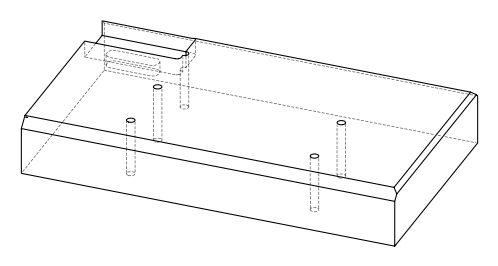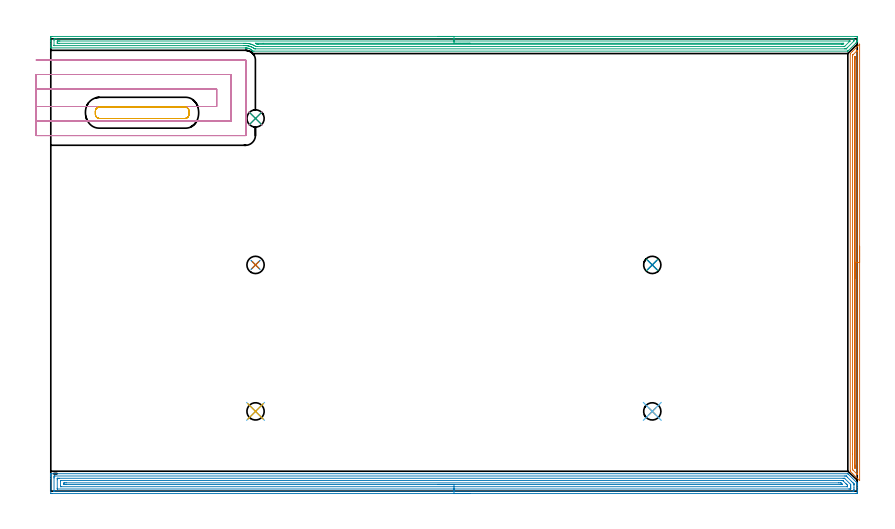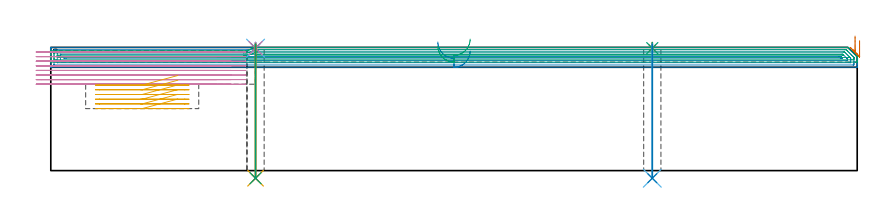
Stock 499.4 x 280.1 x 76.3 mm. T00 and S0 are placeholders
(PLAN: 15 operations, 3 tool changes, 60.8 min)
(1 AREA_MILL | FG_CHAMFER_SURFACE | UGT0205_001 | 6.49 min | 4658 mm3)
(2 AREA_MILL_1 | FG_CHAMFER_SURFACE_1 | UGT0205_001 | 20.13 min | 37640 mm3)
(3 AREA_MILL_2 | FG_CHAMFER_SURFACE_2 | UGT0205_001 | 15.1 min | 20570 mm3)
(4 MILL_OPEN_POCKET | POCKET_OPEN | NXT0201_011 | Follow Part, ap 3, ae 75% | 15.12 min | 169289 mm3)
(5 MILL_RECTANGULAR_POCKET | POCKET_RECTANGULAR_STRAIGHT | NXT0201_011 | Follow Part, ap 3, ae 75% | 2.09 min | 19234 mm3)
(6 SPOT_DRILL | STEP1HOLE | NXT0321_9005460120000 | 0.03 min | 9 mm3)
(7 SPOT_DRILL_1 | STEP1HOLE_1 | NXT0321_9005460120000 | 0.03 min | 3 mm3)
(8 SPOT_DRILL_2 | STEP1HOLE_2 | NXT0321_9005460120000 | 0.03 min | 9 mm3)
(9 SPOT_DRILL_3 | STEP1HOLE_3 | NXT0321_9005460120000 | 0.03 min | 2 mm3)
(10 SPOT_DRILL_4 | STEP1HOLE_4 | NXT0321_9005460120000 | 0.03 min | 7 mm3)
(11 DRILL_THROUGH_HOLE_INTO_CENTER | STEP1HOLE | UGT0301_219 | 0.33 min | 6825 mm3)
(12 DRILL_THROUGH_HOLE_INTO_CENTER_1 | STEP1HOLE_1 | UGT0301_219 | 0.33 min | 6814 mm3)
(13 DRILL_THROUGH_HOLE_INTO_CENTER_2 | STEP1HOLE_2 | UGT0301_219 | 0.33 min | 6822 mm3)
(14 DRILL_THROUGH_HOLE_INTO_CENTER_3 | STEP1HOLE_3 | UGT0301_219 | 0.33 min | 6822 mm3)
(15 DRILL_THROUGH_HOLE_INTO_CENTER_4 | STEP1HOLE_4 | UGT0301_219 | 0.33 min | 5805 mm3)
(TOOL UGT0205_001 | Chamfer Mill 20 x 3 x 45 deg. | D20 FL50 Z2)
(TOOL NXT0201_011 | ENDMILL 12mm [2P460-1200-NA 1630] | D12 FL38 Z6)
(TOOL NXT0321_9005460120000 | NC Spot Drill, 142deg, 12mm, Carbide, Uncoated | D12 PA142 FL30 Z2)
(TOOL UGT0301_219 | Twist Drill 10.7 mm | D10.7 PA118 FL90 Z2)
(OP 1 AREA_MILL)
G17 G21 G94 G90
T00 M6
G54
G17 G0 G90 X500.9 Y151.65 S1061 M3
G43 Z86.3 H0
Z80.5
G94 G1 Y151.612 Z79.628 F250.
Y151.498 Z78.764
Y151.309 Z77.912
Y151.047 Z77.08
Y150.713 Z76.274
Y150.31 Z75.5
Y149.841 Z74.764
Y149.31 Z74.072
Y148.721 Z73.429
Y148.078 Z72.84
Y147.386 Z72.308
Y146.65 Z71.84
Y145.876 Z71.437
Y145.07 Z71.103
Y144.238 Z70.841
Y143.386 Z70.652
Y142.522 Z70.538
Y141.65 Z70.5
X500.899 Y6.678 Z70.499
Y6.604
X500.897 Y6.553 Z70.497
X500.893 Y6.532 Z70.498
X500.89 Y6.518 Z70.501
X500.833 Y6.563 Z70.559
X500.758 Y6.64 Z70.638
X500.72 Y6.678 Z70.677
X496.536 Y10.864 Z74.864
X495.39 Y12.009 Z76.008
X495.358 Y12.041 Z76.041
X495.18 Y12.222 Z76.217
X495.103 Y12.305 Z76.289
X495.1 Y12.488 Z76.3
Y270.812
X495.103 Y270.995 Z76.289
X495.181 Y271.082 Z76.216
X496.534 Y272.434 Z74.866
X500.758 Y276.66 Z70.638
X500.833 Y276.737 Z70.559
X500.89 Y276.782 Z70.501
X500.893 Y276.767 Z70.498
X500.897 Y276.747 Z70.497
X500.899 Y276.696 Z70.499
Y276.622
X500.9 Y141.65 Z70.5
X499.486 Z71.914
X499.485 Y10.522 Z71.915
X499.484 Y10.433 Z71.916
X499.482 Y10.39 Z71.919
X499.48 Y10.383 Z71.92
X499.471 Y10.39 Z71.929
X499.151 Y10.701 Z72.249
X497.13 Y12.72 Z74.27
X496.804 Y13.047 Z74.596
X496.638 Y13.217 Z74.762
X496.556 Y13.304 Z74.844
X496.521 Y13.345 Z74.879
X496.52 Y13.382 Z74.88
X496.515 Y14.014 Z74.885
X496.514 Y22.842 Z74.886
Y269.024
X496.516 Y269.655 Z74.884
X496.52 Y269.918 Z74.88
X496.521 Y269.953 Z74.879
X496.548 Y269.986 Z74.852
X496.605 Y270.05 Z74.795
X496.693 Y270.142 Z74.707
X499.15 Y272.599 Z72.25
X499.263 Y272.709 Z72.137
X499.454 Y272.893 Z71.946
X499.479 Y272.907 Z71.921
X499.482 Y272.865 Z71.918
X499.485 Y272.599 Z71.915
Y272.4
X499.486 Y141.65 Z71.914
X498.072 Z73.328
X498.071 Y15.096 Z73.329
X498.066 Y14.276 Z73.334
X498.065 Y14.264 Z73.335
X498.032 Y14.276 Z73.368
X498. Y14.311 Z73.4
X497.935 Y15.17 Z73.465
X497.932 Y15.24 Z73.468
X497.929 Y16.064 Z73.471
X497.928 Y16.137 Z73.472
X497.929 Y267.31 Z73.471
X497.932 Y268.13 Z73.468
X497.935 Y268.197 Z73.465
X498. Y268.989 Z73.4
X498.014 Y269.01 Z73.386
X498.025 Y269.024 Z73.375
X498.048 Y269.037 Z73.352
X498.066 Y269.041 Z73.334
X498.068 Y269.024 Z73.332
X498.07 Y268.983 Z73.33
X498.071 Y268.951 Z73.329
X498.072 Y268.13 Z73.328
Y141.65
Y140.778 Z73.366
Y139.913 Z73.48
Y139.062 Z73.669
Y138.23 Z73.932
Y137.424 Z74.265
Y136.65 Z74.668
Y135.914 Z75.137
Y135.222 Z75.668
Y134.579 Z76.257
Y133.99 Z76.901
Y133.458 Z77.593
Y132.99 Z78.328
Y132.587 Z79.102
Y132.253 Z79.908
Y131.991 Z80.74
Y131.802 Z81.592
Y131.688 Z82.457
Y131.65 Z83.328
G0 Z86.3
M5
M2
(OP 2 AREA_MILL_1)
G17 G21 G94 G90
T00 M6
G54
G17 G0 G90 X259.7 Y-1.5 S1061 M3
G43 Z86.3 H0
Z74.
G94 G1 X259.662 Z73.128 F250.
X259.548 Z72.264
X259.359 Z71.412
X259.097 Z70.58
X258.763 Z69.774
X258.36 Z69.
X257.892 Z68.264
X257.36 Z67.572
X256.771 Z66.929
X256.128 Z66.34
X255.436 Z65.808
X254.7 Z65.34
X253.926 Z64.937
X253.12 Z64.603
X252.288 Z64.341
X251.437 Z64.152
X250.572 Z64.038
X249.7 Z64.
X0.632
X0.17 Y-1.495 Z64.003
X0.01 Y-1.492 Z64.006
X0. Y-1.328 Z64.169
Y7.73 Z73.224
Y9.127 Z74.623
Y9.49 Z74.985
Y10.216 Z75.715
Y10.445 Z75.945
X0.001 Y10.804 Z76.294
X0.185 Y10.8 Z76.3
X493.419 Y10.793 Z76.293
X493.559 Y10.788 Z76.284
X493.614 Y10.775 Z76.271
X493.729 Y10.672 Z76.17
X499.216 Y5.185 Z70.683
X499.309 Y5.09 Z70.588
X499.39 Y5.006 Z70.503
X499.4 Y4.727 Z70.227
Y4.056 Z69.556
Y3.33 Z68.826
Y2.087 Z67.584
Y0.69 Z66.186
Y0.069 Z65.565
Y-0.811 Z64.686
X499.397 Y-1.07 Z64.427
X499.39 Y-1.492 Z64.005
X499.201 Y-1.496 Z64.002
X498.768 Y-1.5 Z64.
X249.7
Y-0.086 Z65.414
X2.314 Y-0.085 Z65.415
X2.048 Y-0.081 Z65.419
X2.02 Y-0.079 Z65.421
X2.01 Y-0.066 Z65.434
X2.004 Y-0.031 Z65.469
X2.002 Y0.005 Z65.505
X2. Y0.224 Z65.724
Y8.143 Z73.643
X2.003 Y8.61 Z74.11
X2.009 Y9.014 Z74.514
X2.036 Y9.379 Z74.879
X2.42 Y9.384 Z74.884
X2.527 Y9.385 Z74.885
X491.727 Y9.379 Z74.879
X492.508 Y9.373 Z74.873
X492.556 Y9.372 Z74.872
X492.606 Y9.332 Z74.832
X492.715 Y9.23 Z74.73
X492.927 Y9.022 Z74.522
X493.341 Y8.61 Z74.11
X495.981 Y5.97 Z71.47
X496.86 Y5.09 Z70.59
X496.98 Y4.97 Z70.47
X497.355 Y4.584 Z70.084
X497.39 Y4.53 Z70.03
X497.395 Y4.458 Z69.958
X497.398 Y4.348 Z69.848
X497.4 Y4.21 Z69.71
Y3.797 Z69.297
Y2.037 Z67.537
Y1.157 Z66.657
X497.397 Y0.69 Z66.19
X497.391 Y0.286 Z65.786
X497.365 Y-0.079 Z65.421
X496.98 Y-0.084 Z65.416
X496.874 Y-0.085 Z65.415
X249.7 Y-0.086 Z65.414
Y1.328 Z66.828
X4.209 Y1.329 Z66.829
X4.127 Y1.33 Z66.83
X4.062 Y1.332 Z66.832
X4.022 Y1.335 Z66.835
X4.01 Y1.341 Z66.841
X4.008 Y1.365 Z66.865
X4.003 Y1.57 Z67.07
X4. Y1.775 Z67.275
Y7.055 Z72.555
X4.002 Y7.73 Z73.23
X4.005 Y7.931 Z73.431
X4.009 Y7.96 Z73.46
X4.027 Y7.965 Z73.465
X4.086 Y7.967 Z73.467
X4.209 Y7.97 Z73.47
X4.858 Y7.971 Z73.471
X5.103
X490.72 Y7.965 Z73.465
X491.377 Y7.963 Z73.463
X491.494 Y7.96 Z73.46
X491.52 Y7.958 Z73.458
X491.553 Y7.936 Z73.436
X491.614 Y7.883 Z73.383
X491.77 Y7.73 Z73.23
X495.191 Y4.309 Z69.809
X495.286 Y4.21 Z69.71
X495.378 Y4.111 Z69.611
X495.39 Y4.014 Z69.514
X495.399 Y3.33 Z68.83
X495.4 Y3.125 Z68.625
Y2.245 Z67.745
X495.398 Y1.57 Z67.07
X495.395 Y1.369 Z66.869
X495.391 Y1.34 Z66.84
X495.373 Y1.335 Z66.835
X495.314 Y1.332 Z66.832
X495.191 Y1.33 Z66.83
X494.542 Y1.329 Z66.829
X494.297 Y1.328 Z66.828
X249.7
Y2.743 Z68.243
X6.594
X6.148 Y2.745 Z68.245
X6.058 Y2.747 Z68.247
X6.022 Y2.749 Z68.249
X6.01 Y2.783 Z68.283
X6.007 Y2.891 Z68.391
X6. Y3.328 Z68.828
Y5.967 Z71.467
X6.001 Y6.409 Z71.909
X6.004 Y6.518 Z72.018
X6.008 Y6.544 Z72.044
X6.012 Y6.55 Z72.05
X6.025 Y6.552 Z72.052
X6.096 Y6.555 Z72.055
X6.295 Y6.557 Z72.057
X489.825 Y6.55 Z72.05
X490.131 Y6.549 Z72.049
X490.424 Y6.545 Z72.045
X490.493 Y6.544 Z72.044
X490.591 Y6.452 Z71.952
X490.72 Y6.33 Z71.83
X492.508 Y4.543 Z70.043
X492.84 Y4.21 Z69.71
X493.16 Y3.885 Z69.385
X493.365 Y3.675 Z69.175
X493.39 Y3.606 Z69.106
X493.393 Y3.552 Z69.052
X493.4 Y3.332 Z68.832
X493.399 Y2.891 Z68.391
X493.396 Y2.782 Z68.282
X493.392 Y2.756 Z68.256
X493.389 Y2.75 Z68.25
X493.375 Y2.747 Z68.247
X493.304 Y2.745 Z68.245
X493.105 Y2.743 Z68.243
X249.7
Y4.157 Z69.657
X9.575
X8.732 Y4.159 Z69.659
X8.681 Y4.162 Z69.662
X8.01 Y4.21 Z69.71
X8.005 Y4.874 Z70.374
X8.01 Y5.09 Z70.59
X8.631 Y5.138 Z70.638
X8.681 Y5.14 Z70.64
X9.521 Y5.143 Z70.643
X487.989 Y5.136 Z70.636
X488.886 Y5.134 Z70.634
X488.931 Y5.132 Z70.632
X489.5 Y5.09 Z70.59
X489.825 Y4.771 Z70.271
X490.38 Y4.21 Z69.71
X489.874 Y4.162 Z69.662
X489.825 Y4.16 Z69.66
X488.985 Y4.157 Z69.657
X488.931
X249.7
X248.828 Z69.695
X247.964 Z69.809
X247.112 Z69.998
X246.28 Z70.26
X245.474 Z70.594
X244.7 Z70.997
X243.964 Z71.465
X243.272 Z71.996
X242.629 Z72.586
X242.04 Z73.229
X241.509 Z73.921
X241.04 Z74.657
X240.637 Z75.431
X240.303 Z76.237
X240.041 Z77.069
X239.852 Z77.92
X239.738 Z78.785
X239.7 Z79.657
G0 Z86.3
M5
M2
(OP 3 AREA_MILL_2)
G17 G21 G94 G90
T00 M6
G54
G17 G0 G90 X239.7 Y281.6 S1061 M3
G43 Z86.3 H0
Z77.2
G94 G1 X239.738 Z76.328 F250.
X239.852 Z75.464
X240.041 Z74.612
X240.303 Z73.78
X240.637 Z72.974
X241.04 Z72.2
X241.508 Z71.464
X242.039 Z70.772
X242.629 Z70.129
X243.272 Z69.54
X243.964 Z69.009
X244.7 Z68.54
X245.474 Z68.137
X246.28 Z67.803
X247.112 Z67.541
X247.963 Z67.352
X248.828 Z67.238
X249.7 Z67.2
X498.214
X498.768 Y281.598 Z67.202
X499.316 Y281.593 Z67.203
X499.392 Y281.59 Z67.205
X499.4 Y281.049 Z67.746
Y280.527 Z68.27
Y280.16 Z68.636
Y279.638 Z69.158
Y279.271 Z69.523
Y278.488 Z70.31
Y278.435 Z70.363
X499.399 Y278.383 Z70.415
X499.396 Y278.307 Z70.49
X499.365 Y278.268 Z70.53
X499.123 Y278.023 Z70.777
X498.957 Y277.857 Z70.943
X498.596 Y277.494 Z71.302
X494.154 Y273.051 Z75.744
X493.895 Y272.794 Z76.005
X493.85 Y272.749 Z76.05
X493.671 Y272.573 Z76.224
X493.595 Y272.504 Z76.289
X493.402 Y272.5 Z76.3
X125.836
X125.122 Y272.504 Z76.289
X125.024 Y272.597 Z76.201
X124.99 Y272.631 Z76.168
X124.591 Y272.998 Z75.801
X124.349 Y273.196 Z75.603
X124.172 Y273.342 Z75.457
X124.096 Y273.395 Z75.403
X123.654 Y273.665 Z75.132
X123.601 Y273.694 Z75.103
X123.202 Y273.908 Z74.891
X122.805 Y274.076 Z74.721
X122.402 Y274.224 Z74.574
X122.308 Y274.252 Z74.546
X121.862 Y274.357 Z74.441
X121.414 Y274.434 Z74.362
X121.365 Y274.438 Z74.355
X120.968 Y274.483 Z74.315
X120.941 Y274.484 Z74.313
X120.853 Y274.488 Z74.307
X120.744 Y274.495 Z74.304
X120.721
X120.471 Y274.498 Z74.3
X0.184 Y274.5
X0.01 Y274.502 Z74.289
X0.003 Y274.633 Z74.159
X0. Y274.771 Z74.029
Y274.984 Z73.816
Y275.717 Z73.078
Y276.972 Z71.825
Y278.383 Z70.413
Y279.01 Z69.786
Y280.788 Z68.009
X0.002 Y281.049 Z67.748
X0.008 Y281.592 Z67.206
X0.083 Y281.594 Z67.204
X0.632 Y281.6 Z67.2
X249.7
Y280.186 Z68.614
X496.059
X496.955 Y280.185 Z68.615
X496.98 Y280.184 Z68.616
X497.39 Y280.16 Z68.64
X497.397 Y279.746 Z69.054
X497.396 Y279.271 Z69.529
X497.392 Y278.862 Z69.938
X497.382 Y278.744 Z70.056
X497.007 Y278.356 Z70.444
X493.402 Y274.752 Z74.048
X492.993 Y274.346 Z74.454
X492.579 Y273.94 Z74.86
X492.555 Y273.921 Z74.879
X492.531 Y273.917 Z74.883
X492.508 Y273.916 Z74.884
X491.64 Y273.914 Z74.886
X126.756 Y273.915 Z74.885
X126.731 Y273.916 Z74.884
X126.096 Y273.94 Z74.86
X125.836 Y274.142 Z74.658
X125.656 Y274.279 Z74.521
X125.466 Y274.417 Z74.383
X125.153 Y274.62 Z74.18
X124.942 Y274.744 Z74.056
X124.79 Y274.829 Z73.971
X124.302 Y275.081 Z73.719
X124.048 Y275.191 Z73.609
X123.442 Y275.431 Z73.369
X123.154 Y275.528 Z73.272
X122.407 Y275.717 Z73.083
X122.259 Y275.745 Z73.055
X122.225 Y275.751 Z73.049
X121.754 Y275.823 Z72.977
X121.365 Y275.865 Z72.935
X121.199 Y275.882 Z72.918
X120.471 Y275.906 Z72.894
X120.276 Y275.91 Z72.89
X119.576 Y275.913 Z72.887
X119.379
X2.222 Y275.914 Z72.886
X2.062 Y275.916 Z72.884
X2.023 Y275.919 Z72.881
X2.011 Y275.921 Z72.879
X2.007 Y275.931 Z72.869
X2.004 Y275.966 Z72.834
X2. Y276.134 Z72.666
X2.001 Y279.271 Z69.529
X2.002 Y279.687 Z69.113
X2.01 Y280.16 Z68.64
X2.396 Y280.184 Z68.616
X2.42 Y280.185 Z68.615
X3.289 Y280.186 Z68.614
X249.7
Y278.772 Z70.028
X494.297 Y278.771 Z70.029
X494.803 Y278.768 Z70.032
X494.87 Y278.765 Z70.035
X494.946 Y278.757 Z70.043
X494.882 Y278.69 Z70.11
X494.582 Y278.383 Z70.417
X491.766 Y275.566 Z73.234
X491.614 Y275.416 Z73.384
X491.541 Y275.352 Z73.448
X491.515 Y275.335 Z73.465
X491.487 Y275.334 Z73.466
X491.362 Y275.331 Z73.469
X491.11 Y275.329 Z73.471
X128.016
X127.625 Y275.33 Z73.47
X127.117 Y275.333 Z73.467
X127.028 Y275.336 Z73.464
X126.876 Y275.43 Z73.37
X126.731 Y275.52 Z73.28
X126.401 Y275.717 Z73.083
X125.836 Y276.036 Z72.764
X125.193 Y276.357 Z72.443
X124.942 Y276.46 Z72.34
X124.574 Y276.606 Z72.194
X124.048 Y276.793 Z72.007
X123.78 Y276.872 Z71.928
X123.154 Y277.026 Z71.774
X122.626 Y277.13 Z71.67
X122.259 Y277.191 Z71.609
X121.59 Y277.271 Z71.529
X121.365 Y277.291 Z71.509
X120.647 Y277.319 Z71.481
X120.471 Y277.322 Z71.478
X119.745 Y277.327 Z71.473
X119.576
X5.103 Y277.328 Z71.472
X4.375 Y277.329 Z71.471
X4.209 Y277.331 Z71.469
X4.043 Y277.335 Z71.465
X4.009 Y277.339 Z71.461
X4.006 Y277.37 Z71.43
X4.002 Y277.425 Z71.375
X4.001 Y277.494 Z71.306
X4. Y277.702 Z71.098
X4.004 Y278.383 Z70.417
X4.007 Y278.583 Z70.217
X4.023 Y278.765 Z70.035
X4.209 Y278.767 Z70.033
X4.713 Y278.77 Z70.03
X5.103 Y278.771 Z70.029
X5.606 Y278.772 Z70.028
X249.7
Y277.357 Z71.443
X490.194
X490.719 Y277.354 Z71.446
X490.864 Y277.351 Z71.449
X491.079 Y277.339 Z71.461
X490.98 Y277.235 Z71.565
X490.867 Y277.118 Z71.682
X490.719 Y276.969 Z71.831
X490.533 Y276.791 Z72.009
X490.494 Y276.754 Z72.046
X490.423 Y276.75 Z72.05
X490.266 Y276.746 Z72.054
X489.95 Y276.743 Z72.057
X489.825
X128.381
X128.272 Y276.744 Z72.056
X127.949 Y276.75 Z72.05
X127.787 Y276.757 Z72.043
X127.625 Y276.847 Z71.953
X127.073 Y277.154 Z71.646
X126.776 Y277.307 Z71.493
X126.731 Y277.331 Z71.469
X126.707 Y277.346 Z71.454
X126.731 Y277.35 Z71.45
X126.872 Y277.354 Z71.446
X127.244 Y277.356 Z71.444
X131.574 Y277.357 Z71.443
X249.7
X250.571 Z71.481
X251.436 Z71.595
X252.288 Z71.783
X253.12 Z72.046
X253.926 Z72.38
X254.7 Z72.782
X255.436 Z73.251
X256.128 Z73.782
X256.771 Z74.372
X257.36 Z75.015
X257.891 Z75.707
X258.36 Z76.443
X258.763 Z77.217
X259.097 Z78.023
X259.359 Z78.855
X259.548 Z79.706
X259.662 Z80.571
X259.7 Z81.443
G0 Z86.3
M5
M2
(OP 4 MILL_OPEN_POCKET)
G17 G21 G94 G90
T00 M6
G54
G17 G0 G90 X-9. Y238.2 S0 M3
G43 Z86.3 H1
Z73.45
G94 G1 X-6. F250.
X102.7 F500.
Y249.
X-6.
X-9. F250.
Y229.2
X-6.
X111.7 F500.
Y258.
X-6.
X-9. F250.
Y220.2
X-6.
X120.6 F500.
X120.655 Y220.205
X120.695 Y220.245
X120.7 Y220.3
Y266.9
X120.695 Y266.955
X120.655 Y266.995
X120.6 Y267.
X-6.
X-9. F250.
G0 Y238.2 Z70.6
G1 X-6.
X102.7 F500.
Y249.
X-6.
X-9. F250.
Y229.2
X-6.
X111.7 F500.
Y258.
X-6.
X-9. F250.
Y220.2
X-6.
X120.6 F500.
X120.655 Y220.205
X120.695 Y220.245
X120.7 Y220.3
Y266.9
X120.695 Y266.955
X120.655 Y266.995
X120.6 Y267.
X-6.
X-9. F250.
G0 Y238.2 Z67.75
G1 X-6.
X102.7 F500.
Y249.
X-6.
X-9. F250.
Y229.2
X-6.
X111.7 F500.
Y258.
X-6.
X-9. F250.
Y220.2
X-6.
X120.6 F500.
X120.655 Y220.205
X120.695 Y220.245
X120.7 Y220.3
Y266.9
X120.695 Y266.955
X120.655 Y266.995
X120.6 Y267.
X-6.
X-9. F250.
G0 Y238.2 Z64.9
G1 X-6.
X102.7 F500.
Y249.
X-6.
X-9. F250.
Y229.2
X-6.
X111.7 F500.
Y258.
X-6.
X-9. F250.
Y220.2
X-6.
X120.6 F500.
X120.655 Y220.205
X120.695 Y220.245
X120.7 Y220.3
Y266.9
X120.695 Y266.955
X120.655 Y266.995
X120.6 Y267.
X-6.
X-9. F250.
G0 Y238.2 Z62.05
G1 X-6.
X102.7 F500.
Y249.
X-6.
X-9. F250.
Y229.2
X-6.
X111.7 F500.
Y258.
X-6.
X-9. F250.
Y220.2
X-6.
X120.6 F500.
X120.655 Y220.205
X120.695 Y220.245
X120.7 Y220.3
Y266.9
X120.695 Y266.955
X120.655 Y266.995
X120.6 Y267.
X-6.
X-9. F250.
G0 Y238.2 Z59.2
G1 X-6.
X102.7 F500.
Y249.
X-6.
X-9. F250.
Y229.2
X-6.
X111.7 F500.
Y258.
X-6.
X-9. F250.
Y220.2
X-6.
X120.6 F500.
X120.655 Y220.205
X120.695 Y220.245
X120.7 Y220.3
Y266.9
X120.695 Y266.955
X120.655 Y266.995
X120.6 Y267.
X-6.
X-9. F250.
G0 Y238.2 Z56.35
G1 X-6.
X102.7 F500.
Y249.
X-6.
X-9. F250.
Y229.2
X-6.
X111.7 F500.
Y258.
X-6.
X-9. F250.
Y220.2
X-6.
X120.6 F500.
X120.655 Y220.205
X120.695 Y220.245
X120.7 Y220.3
Y266.9
X120.695 Y266.955
X120.655 Y266.995
X120.6 Y267.
X-6.
X-9. F250.
G0 Y238.2 Z53.5
G1 X-6.
X102.7 F500.
Y249.
X-6.
X-9. F250.
Y229.2
X-6.
X111.7 F500.
Y258.
X-6.
X-9. F250.
Y220.2
X-6.
X120.6 F500.
X120.655 Y220.205
X120.695 Y220.245
X120.7 Y220.3
Y266.9
X120.695 Y266.955
X120.655 Y266.995
X120.6 Y267.
X-6.
X-9. F250.
G0 Z86.3
M5
M2
(OP 5 MILL_RECTANGULAR_POCKET)
G17 G21 G94 G90
T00 M6
G54
G17 G0 G90 X78.679 Y237.9 S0 M3
G43 Z86.309 H1
Z58.897
G94 G1 X56.6 Z52.98 F250.
X30.2 F500.
G3 X27.6 Y235.3 R2.6
G1 Y233.4
G3 X30.2 Y230.8 R2.6
G1 X83.
G3 X85.6 Y233.4 R2.6
G1 Y235.3
G3 X83. Y237.9 R2.6
G1 X56.6
X55.6
G0 X78.679 Z55.98
G1 X56.6 Z50.064 F250.
X30.2 F500.
G3 X27.6 Y235.3 R2.6
G1 Y233.4
G3 X30.2 Y230.8 R2.6
G1 X83.
G3 X85.6 Y233.4 R2.6
G1 Y235.3
G3 X83. Y237.9 R2.6
G1 X56.6
X55.6
G0 X78.679 Z53.064
G1 X56.6 Z47.148 F250.
X30.2 F500.
G3 X27.6 Y235.3 R2.6
G1 Y233.4
G3 X30.2 Y230.8 R2.6
G1 X83.
G3 X85.6 Y233.4 R2.6
G1 Y235.3
G3 X83. Y237.9 R2.6
G1 X56.6
X55.6
G0 X78.679 Z50.148
G1 X56.6 Z44.232 F250.
X30.2 F500.
G3 X27.6 Y235.3 R2.6
G1 Y233.4
G3 X30.2 Y230.8 R2.6
G1 X83.
G3 X85.6 Y233.4 R2.6
G1 Y235.3
G3 X83. Y237.9 R2.6
G1 X56.6
X55.6
G0 X78.679 Z47.232
G1 X56.6 Z41.316 F250.
X30.2 F500.
G3 X27.6 Y235.3 R2.6
G1 Y233.4
G3 X30.2 Y230.8 R2.6
G1 X83.
G3 X85.6 Y233.4 R2.6
G1 Y235.3
G3 X83. Y237.9 R2.6
G1 X56.6
X55.6
G0 X78.679 Z44.316
G1 X56.6 Z38.4 F250.
X30.2 F500.
G3 X27.6 Y235.3 R2.6
G1 Y233.4
G3 X30.2 Y230.8 R2.6
G1 X83.
G3 X85.6 Y233.4 R2.6
G1 Y235.3
G3 X83. Y237.9 R2.6
G1 X56.6
X55.6
G0 Z86.309
M5
M2
(OP 6 SPOT_DRILL)
G17 G21 G94 G90
T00 M6
G54
G17 G0 G90 X126.8 Y49.4 S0 M3
G43 Z86.3 H0
G94 G81 G98 Z75.839 F250. R79.3
G80
M5
M2
(OP 7 SPOT_DRILL_1)
G17 G21 G94 G90
T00 M6
G54
G17 G0 G90 X372.5 Y49.4 S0 M3
G43 Z86.3 H0
G94 G81 G98 Z75.839 F250. R79.3
G80
M5
M2
(OP 8 SPOT_DRILL_2)
G17 G21 G94 G90
T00 M6
G54
G17 G0 G90 X126.8 Y140.1 S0 M3
G43 Z86.3 H0
G94 G81 G98 Z75.839 F250. R79.3
G80
M5
M2
(OP 9 SPOT_DRILL_3)
G17 G21 G94 G90
T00 M6
G54
G17 G0 G90 X372.5 Y140.1 S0 M3
G43 Z86.3 H0
G94 G81 G98 Z75.839 F250. R79.3
G80
M5
M2
(OP 10 SPOT_DRILL_4)
G17 G21 G94 G90
T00 M6
G54
G17 G0 G90 X126.8 Y230.8 S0 M3
G43 Z86.3 H0
G94 G81 G98 Z75.839 F250. R79.3
G80
M5
M2
(OP 11 DRILL_THROUGH_HOLE_INTO_CENTER)
G17 G21 G94 G90
T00 M6
G54
G17 G0 G90 X126.8 Y49.4 S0 M3
G43 Z86.3 H0
G94 G73 G98 Z-4.715 F250. Q10.127 R78.3
G80
M5
M2
(OP 12 DRILL_THROUGH_HOLE_INTO_CENTER_1)
G17 G21 G94 G90
T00 M6
G54
G17 G0 G90 X372.5 Y49.4 S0 M3
G43 Z86.3 H0
G94 G73 G98 Z-4.715 F250. Q10.127 R78.3
G80
M5
M2
(OP 13 DRILL_THROUGH_HOLE_INTO_CENTER_2)
G17 G21 G94 G90
T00 M6
G54
G17 G0 G90 X126.8 Y140.1 S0 M3
G43 Z86.3 H0
G94 G73 G98 Z-4.715 F250. Q10.127 R78.3
G80
M5
M2
(OP 14 DRILL_THROUGH_HOLE_INTO_CENTER_3)
G17 G21 G94 G90
T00 M6
G54
G17 G0 G90 X372.5 Y140.1 S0 M3
G43 Z86.3 H0
G94 G73 G98 Z-4.715 F250. Q10.127 R78.3
G80
M5
M2
(OP 15 DRILL_THROUGH_HOLE_INTO_CENTER_4)
G17 G21 G94 G90
T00 M6
G54
G17 G0 G90 X126.8 Y230.8 S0 M3
G43 Z86.3 H0
G94 G73 G98 Z-4.715 F250. Q10.127 R78.3
G80
M5
M2
